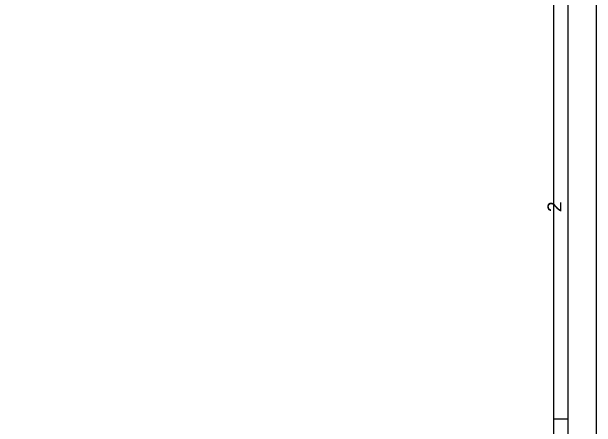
# Model space of a CAD drawing. Header units: millimetres. Extents: x 0 to 841, y 0 to 594.
# Drawn here: x 636.5 to 841, y 145.5 to 291.1 of the extents above; entities that cross this region are included whole.
import ezdxf
from ezdxf.enums import TextEntityAlignment as Align

# ---------------------------------------------------------------- set-up
doc = ezdxf.new("R2010")
doc.units = ezdxf.units.MM
doc.styles.add('ARIAL', font='arial.ttf')

msp = doc.modelspace()

# ---------------------------------------------------------------- linework, layer by layer
msp.add_line((826, 148.5), (831, 148.5))
for points in [[(0, 594), (841, 594), (841, 0), (0, 0)], [(25, 584), (831, 584), (831, 10), (25, 10)], [(30, 579), (826, 579), (826, 15), (30, 15)]]:
    msp.add_lwpolyline(points, close=True)

# ---------------------------------------------------------------- texts
at = {"style": 'ARIAL'}
msp.add_text('2', height=4.86, rotation=90, dxfattribs=at).set_placement((830.25, 222.75), align=Align.BOTTOM_CENTER)

doc.saveas('drawing.dxf')
